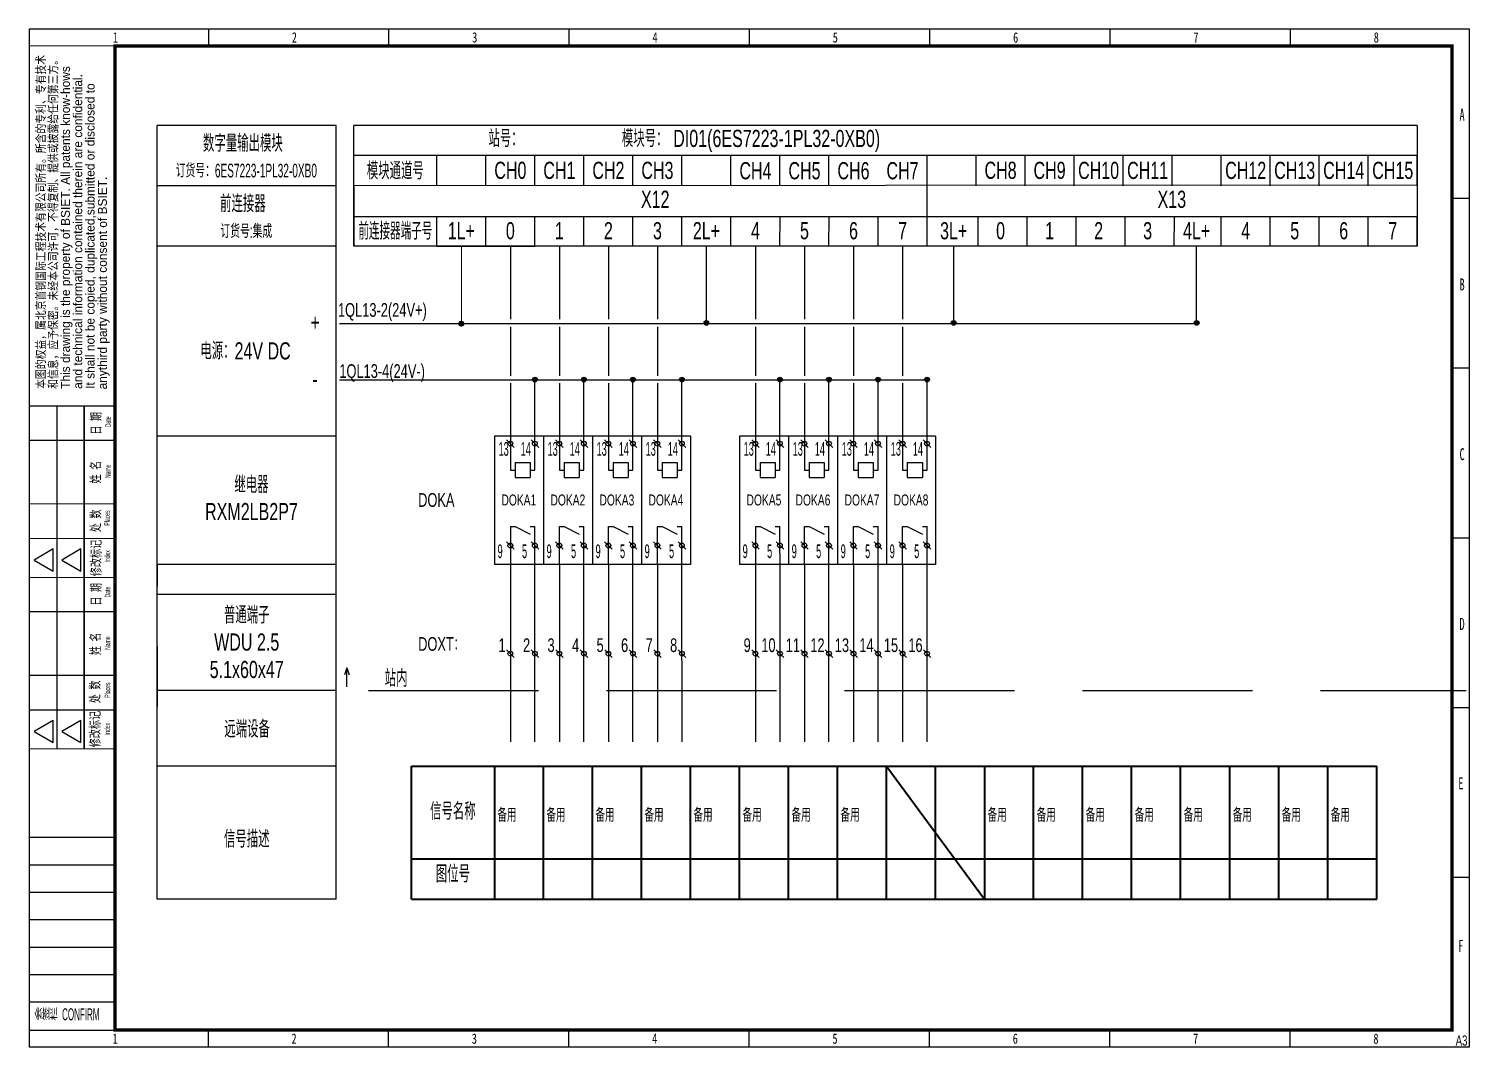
# Model space of a CAD drawing. Header units: millimetres. Extents: x 6333 to 49538, y -3842 to 24603.
# Drawn here: x 8280.8 to 8700.9, y -3258.9 to -2961.9 of the extents above; entities that cross this region are included whole.
import ezdxf
from ezdxf.enums import TextEntityAlignment as Align

# ---------------------------------------------------------------- set-up
doc = ezdxf.new("R2010")
doc.units = ezdxf.units.MM
doc.linetypes.add('DASHED', pattern=[0.75, 0.5, -0.25])
doc.linetypes.add('DGN Style 3', pattern=[69.413982, 49.581416, -19.832566])
for name, color, linetype, lineweight in [('000自动化文字', 7, 'Continuous', 25), ('000自动化暂时锁定', 7, 'Continuous', 35), ('图框', 7, 'Continuous', 13)]:
    doc.layers.add(name, color=color, linetype=linetype, lineweight=lineweight)
doc.layers.add('TK', color=7, linetype='Continuous')
doc.layers.add('模板-签名-公用', color=3, linetype='Continuous')
doc.styles.add('A字-H5', font='BSDI_XW.shx', dxfattribs={"width": 0.7, "height": 5, "bigfont": 'BSDI_HZ.shx'})
doc.styles.add('LZ-Roman', font='bsdi_xw.shx')
doc.styles.add('Style-Times New Roman', font='bsdi_xw.shx', dxfattribs={"bigfont": '@bsdi_hz.shx'})
doc.styles.add('Style-仿宋_GB2312', font='')
doc.styles.add('宋体', font='bsdi_xw.shx', dxfattribs={"width": 0.7, "height": 2.5, "bigfont": '@bsdi_hz.shx'})
doc.styles.add('宋体_1', font='bsdi_xw.shx', dxfattribs={"width": 0.7, "height": 2.386364, "bigfont": '@bsdi_hz.shx'})
doc.styles.add('首钢设计院H3.5', font='BSDI_XW.shx', dxfattribs={"width": 0.714286, "height": 3.5, "bigfont": 'BSDI_HZ.shx'})
doc.styles.add('首钢设计院H4', font='BSDI_XW.shx', dxfattribs={"width": 0.7, "height": 4, "bigfont": 'BSDI_HZ.shx'})
doc.styles.add('首钢设计院H5', font='BSDI_XW.shx', dxfattribs={"width": 0.7, "bigfont": 'BSDI_HZ.shx'})
doc.styles.get('Style-仿宋_GB2312').set_extended_font_data('仿宋_GB2312')

# ---------------------------------------------------------------- blocks, each defined once
blk = doc.blocks.new('BSIET_通用图框_A3_1')
at = {"const_width": 0.5}
blk.add_lwpolyline([(-404, 187), (-404, 87)], dxfattribs=at)
at = {"layer": '图框', "color": 7, "linetype": 'Continuous', "lineweight": 25}
for p, q in [((-367.8, 297), (-367.8, 292)), ((-315.2, 297), (-315.2, 292)), ((-262.6, 297), (-262.6, 292)), ((-210, 297), (-210, 292)), ((-157.4, 297), (-157.4, 292)), ((-104.8, 297), (-104.8, 292)), ((-52.2, 297), (-52.2, 292)), ((0, 247.5), (-5, 247.5)), ((0, 198), (-5, 198)), ((-412, 187), (-412, 87)), ((0, 148.5), (-5, 148.5)), ((-413.03, 145.32), (-418.65, 142.07)), ((-413.03, 138.82), (-413.03, 145.32)), ((-404.96, 145.32), (-410.58, 142.07)), ((-404.96, 138.82), (-404.96, 145.32)), ((-418.65, 142.07), (-413.03, 138.82)), ((-410.58, 142.07), (-404.96, 138.82)), ((0, 99), (-5, 99)), ((-413.03, 95.32), (-418.65, 92.07)), ((-413.03, 88.82), (-413.03, 95.32)), ((-404.96, 95.32), (-410.58, 92.07)), ((-404.96, 88.82), (-404.96, 95.32)), ((-418.65, 92.07), (-413.03, 88.82)), ((-410.58, 92.07), (-404.96, 88.82)), ((0, 49.5), (-5, 49.5)), ((-367.8, 0), (-367.8, 5)), ((-315.2, 0), (-315.2, 5)), ((-262.6, 0), (-262.6, 5)), ((-210, 0), (-210, 5)), ((-157.4, 0), (-157.4, 5)), ((-104.8, 0), (-104.8, 5)), ((-52.2, 0), (-52.2, 5))]:
    blk.add_line(p, q, dxfattribs=at)
at = {"layer": '图框', "color": 7, "linetype": 'Continuous', "lineweight": 20}
blk.add_line((-420, 292), (-395, 292), dxfattribs=at)
blk.add_line((-420, 292), (-395, 292), dxfattribs=at)
blk.add_line((-420, 292), (-395, 292), dxfattribs=at)
blk.add_line((-420, 292), (-395, 292), dxfattribs=at)
at = {"layer": '图框', "color": 7, "lineweight": 25}
for p, q in [((-420.12, 61.21), (-395.12, 61.21)), ((-420, 61.21), (-395, 61.21)), ((-420, 61.21), (-395, 61.21)), ((-420, 61.21), (-395, 61.21)), ((-420.02, 53.21), (-395.02, 53.21)), ((-420.02, 53.21), (-395.02, 53.21)), ((-420.02, 53.21), (-395.02, 53.21)), ((-420, 53.21), (-395, 53.21)), ((-420, 45.21), (-395, 45.21)), ((-420, 37.21), (-395, 37.21)), ((-420, 29.21), (-395, 29.21)), ((-420, 21.21), (-395, 21.21)), ((-420, 13.21), (-395, 13.21)), ((-420, 5), (-395, 5))]:
    blk.add_line(p, q, dxfattribs=at)
at = {"layer": '图框', "lineweight": 25}
blk.add_lwpolyline([(-420, 297), (0, 297), (0, 0), (-420, 0)], close=True, dxfattribs=at)
at = {"layer": '图框', "const_width": 1}
blk.add_lwpolyline([(-395, 292), (-5, 292), (-5, 5), (-395, 5)], close=True, dxfattribs=at)
at = {"layer": '图框', "const_width": 0.35}
for points in [[(-420, 187), (-395, 187)], [(-420, 177), (-395, 177)], [(-420, 158.45), (-395, 158.45)], [(-420, 148.35), (-395, 148.35)], [(-420, 137), (-395, 137)], [(-420, 127), (-395, 127)], [(-420, 108.45), (-395, 108.45)], [(-420, 98.35), (-395, 98.35)], [(-420, 87), (-395, 87)]]:
    blk.add_lwpolyline(points, dxfattribs=at)
at = {"layer": 'TK', "style": '宋体_1', "width": 0.7, "flags": 3}
for tag, p in [('LZCO_NGZBS-W50-H30-D10_T7', (-43.87, 279.75)), ('LZCO_NJN-W50-H30-D10_T7', (-42.73, 248.65))]:
    blk.add_attdef(tag, text='', height=3, dxfattribs=at).set_placement(p, align=Align.MIDDLE_CENTER)
at = {"layer": 'TK', "lineweight": 25, "style": '宋体', "width": 0.7, "flags": 3}
for tag, p in [('LZHQ_N会签6_T6_H6', (-407.25, 57.08)), ('LZHQ_N会签5_T6_H6', (-407.25, 49.08)), ('LZHQ_N会签4_T6_H6', (-407.25, 41.08)), ('LZHQ_N会签3_T6_H6', (-407.25, 33.08)), ('LZHQ_N会签2_T6_H6', (-407.25, 25.08)), ('LZHQ_N会签1_T6_H6', (-407.25, 17.08))]:
    blk.add_attdef(tag, text='', height=2.5, dxfattribs=at).set_placement(p, align=Align.MIDDLE)
at = {"layer": '图框', "color": 7, "linetype": 'Continuous', "lineweight": 25}
for s, height, style, width, p in [('1', 3, 'Style-仿宋_GB2312', 0.733334, (-394.89, 294.49)), ('2', 3, 'Style-仿宋_GB2312', 0.733334, (-342.7, 294.49)), ('3', 3, 'Style-仿宋_GB2312', 0.733334, (-290.1, 294.49)), ('4', 3, 'Style-仿宋_GB2312', 0.733334, (-237.5, 294.49)), ('5', 3, 'Style-仿宋_GB2312', 0.733334, (-184.9, 294.49)), ('6', 3, 'Style-仿宋_GB2312', 0.733334, (-132.3, 294.49)), ('7', 3, 'Style-仿宋_GB2312', 0.733334, (-79.7, 294.49)), ('8', 3, 'Style-仿宋_GB2312', 0.733334, (-27.1, 294.49)), ('A', 3.5, 'Style-仿宋_GB2312', 0.628572, (-2.07, 271.95)), ('B', 3.5, 'Style-仿宋_GB2312', 0.628572, (-2.07, 222.45)), ('C', 3.5, 'Style-仿宋_GB2312', 0.628572, (-2.07, 172.95)), ('D', 3.5, 'Style-仿宋_GB2312', 0.628572, (-2.07, 123.45)), ('E', 3.5, 'Style-仿宋_GB2312', 0.628572, (-2.43, 76.97)), ('F', 3.5, 'Style-仿宋_GB2312', 0.628572, (-2.43, 29.56)), ('1', 3, 'Style-仿宋_GB2312', 0.733334, (-395, 2.5)), ('2', 3, 'Style-仿宋_GB2312', 0.733334, (-342.8, 2.5)), ('3', 3, 'Style-仿宋_GB2312', 0.733334, (-290.2, 2.5)), ('4', 3, 'Style-仿宋_GB2312', 0.733334, (-237.6, 2.5)), ('5', 3, 'Style-仿宋_GB2312', 0.733334, (-185, 2.5)), ('6', 3, 'Style-仿宋_GB2312', 0.733334, (-132.4, 2.5)), ('7', 3, 'Style-仿宋_GB2312', 0.733334, (-79.8, 2.5)), ('8', 3, 'Style-仿宋_GB2312', 0.733334, (-27.2, 2.5)), ('A3', 3, 'Style-Times New Roman', 0.7, (-2.23, 1.95))]:
    blk.add_text(s, height=height, dxfattribs=dict(at, style=style, width=width)).set_placement(p, align=Align.MIDDLE_CENTER)
at = {"layer": '图框', "color": 7, "linetype": 'Continuous', "lineweight": 20, "style": 'Style-仿宋_GB2312', "width": 0.807692}
blk.add_text('本图的权益，属北京首钢国际工程技术有限公司所有。所含的专利、专有技术', height=2.6, rotation=90, dxfattribs=at).set_placement((-418, 192), align=Align.TOP_LEFT)
at = {"layer": '图框', "color": 7, "linetype": 'Continuous'}
for s, height, style, width, p in [('和信息，应予保密。未经本公司许可，不得复制、提供或披露给任何第三方。', 2.6, 'Style-仿宋_GB2312', 0.807692, (-411.8, 192)), ('Name', 1.6, 'Style-Times New Roman', 0.55, (-396.29, 165.99)), ('Places', 1.6, 'Style-Times New Roman', 0.55, (-396.54, 152.12)), ('Index', 1.6, 'Style-Times New Roman', 0.55, (-396.43, 141.36)), ('Name', 1.6, 'Style-Times New Roman', 0.55, (-396.44, 115.88)), ('Places', 1.6, 'Style-Times New Roman', 0.55, (-396.43, 101.92)), ('Index', 1.6, 'Style-Times New Roman', 0.55, (-396.46, 90.97))]:
    blk.add_text(s, height=height, rotation=90, dxfattribs=dict(at, style=style, width=width)).set_placement(p)
at = {"layer": '图框', "color": 7, "linetype": 'Continuous', "lineweight": 20, "style": 'LZ-Roman'}
for s, p in [('This drawing is the property of BSIET. All patents know-hows', (-410.8, 192)), ('and technical information contained therein are confidential.', (-407.2, 192)), ('It shall not be copied, duplicated,submitted or disclosed to ', (-403.6, 192))]:
    blk.add_text(s, height=2.6, rotation=90, dxfattribs=at).set_placement(p, align=Align.TOP_LEFT)
at = {"layer": '图框', "color": 7, "linetype": 'Continuous', "style": 'LZ-Roman'}
blk.add_text('anythird party without consent of BSIET.', height=2.6, rotation=90, dxfattribs=at).set_placement((-397.4, 191.84))
at = {"layer": '图框', "color": 7, "linetype": 'Continuous', "lineweight": 20, "style": 'Style-仿宋_GB2312', "width": 0.678571}
for s, p in [('日 期', (-399.21, 178.68)), ('姓 名', (-399.32, 164.4)), ('处 数', (-399.32, 150.23)), ('修改标记', (-399.21, 137.34)), ('日 期', (-399.21, 128.79)), ('姓 名', (-399.38, 114.34)), ('处 数', (-399.49, 100.34)), ('修改标记', (-399.49, 87.45))]:
    blk.add_text(s, height=2.8, rotation=90, dxfattribs=at).set_placement(p)
at = {"layer": '图框', "color": 7, "linetype": 'Continuous', "lineweight": 25, "style": 'Style-Times New Roman', "width": 0.55}
for p in [(-396.24, 180.85), (-396.4, 131.18)]:
    blk.add_text('Date', height=1.6, rotation=90, dxfattribs=at).set_placement(p)
at = {"layer": '图框', "color": 7, "lineweight": 25, "style": 'Style-Times New Roman', "width": 0.5}
blk.add_text('会签栏  CONFIRM', height=3.5, dxfattribs=at).set_placement((-418.59, 7.85))
at = {"layer": '模板-签名-公用', "style": '宋体', "width": 0.7, "flags": 3}
blk.add_attdef('LZFRAME', (-40.91, 2.06), '', height=3, dxfattribs=at)
at = {"layer": '模板-签名-公用', "style": '宋体', "width": 0.7}
blk.add_attdef('LZTQINS', text='', height=2, dxfattribs=at).set_placement((-5, 5), align=Align.MIDDLE)

msp = doc.modelspace()

# ---------------------------------------------------------------- hatches: boundary and pattern name
at = {"layer": '000自动化文字', "linetype": 'Continuous', "ltscale": 0.01}
for color, points in [(1, [(8406.21, -3047.86, 1), (8407.6, -3047.86, 1)]), (1, [(8406.24, -3047.86, 1), (8407.63, -3047.86, 1)]), (1, [(8477.74, -3047.65, 1), (8479.13, -3047.65, 1)]), (1, [(8549.87, -3047.65, 1), (8551.25, -3047.65, 1)]), (1, [(8620.74, -3047.65, 1), (8622.13, -3047.65, 1)]), (256, [(8427.69, -3064.15, 1), (8429.08, -3064.15, 1)]), (256, [(8441.99, -3064.15, 1), (8443.38, -3064.15, 1)]), (256, [(8456.29, -3064.15, 1), (8457.68, -3064.15, 1)]), (256, [(8470.59, -3064.15, 1), (8471.98, -3064.15, 1)]), (256, [(8499.19, -3064.15, 1), (8500.58, -3064.15, 1)]), (256, [(8513.49, -3064.15, 1), (8514.88, -3064.15, 1)]), (256, [(8527.79, -3064.15, 1), (8529.18, -3064.15, 1)]), (256, [(8542.09, -3064.15, 1), (8543.48, -3064.15, 1)])]:
    msp.add_hatch(color=color, dxfattribs=at).paths.add_polyline_path(points)

# ---------------------------------------------------------------- linework, layer by layer
at = {"lineweight": 9}
msp.add_line((8399.78, -3025.25), (8414.08, -3025.25), dxfattribs=at)
at = {"color": 240, "lineweight": 9, "true_color": 0xed1f24}
msp.add_line((8406.93, -3025.25), (8406.93, -3047.86), dxfattribs=at)
at = {"layer": '000自动化文字'}
for p, q in [((8370.41, -2990.05), (8318.21, -2990.05)), ((8685.78, -2990.05), (8375.58, -2990.05)), ((8685.78, -2990.05), (8685.78, -3025.25)), ((8370.42, -3007.65), (8318.21, -3007.65)), ((8685.78, -3007.43), (8375.58, -3007.65)), ((8375.58, -3007.86), (8375.58, -3025.25)), ((8685.78, -3016.66), (8375.58, -3016.66)), ((8370.42, -3025.25), (8318.21, -3025.25)), ((8685.78, -3025.25), (8375.58, -3025.25)), ((8370.42, -3080.65), (8318.21, -3080.65)), ((8420.13, -3081.75), (8422.34, -3083.95)), ((8427.28, -3081.75), (8429.49, -3083.95)), ((8434.43, -3081.75), (8436.64, -3083.95)), ((8441.58, -3081.75), (8443.79, -3083.95)), ((8448.73, -3081.75), (8450.94, -3083.95)), ((8455.88, -3081.75), (8458.09, -3083.95)), ((8463.03, -3081.75), (8465.24, -3083.95)), ((8470.18, -3081.75), (8472.39, -3083.95)), ((8491.63, -3081.75), (8493.84, -3083.95)), ((8498.78, -3081.75), (8500.99, -3083.95)), ((8505.93, -3081.75), (8508.14, -3083.95)), ((8513.08, -3081.75), (8515.29, -3083.95)), ((8520.23, -3081.75), (8522.44, -3083.95)), ((8527.38, -3081.75), (8529.59, -3083.95)), ((8534.53, -3081.75), (8536.74, -3083.95)), ((8541.68, -3081.75), (8543.89, -3083.95)), ((8420.13, -3111.45), (8422.34, -3113.65)), ((8427.28, -3111.45), (8429.49, -3113.65)), ((8434.43, -3111.45), (8436.64, -3113.65)), ((8441.58, -3111.45), (8443.79, -3113.65)), ((8448.73, -3111.45), (8450.94, -3113.65)), ((8455.88, -3111.45), (8458.09, -3113.65)), ((8463.03, -3111.45), (8465.24, -3113.65)), ((8470.18, -3111.45), (8472.39, -3113.65)), ((8491.63, -3111.45), (8493.84, -3113.65)), ((8498.78, -3111.45), (8500.99, -3113.65)), ((8505.93, -3111.45), (8508.14, -3113.65)), ((8513.08, -3111.45), (8515.29, -3113.65)), ((8520.23, -3111.45), (8522.44, -3113.65)), ((8527.38, -3111.45), (8529.59, -3113.65)), ((8534.53, -3111.45), (8536.74, -3113.65)), ((8541.68, -3111.45), (8543.89, -3113.65)), ((8370.42, -3118.05), (8318.21, -3118.05)), ((8370.42, -3118.05), (8318.21, -3118.05)), ((8370.42, -3126.81), (8318.21, -3126.81)), ((8370.42, -3126.81), (8318.21, -3126.81)), ((8420.15, -3143), (8422.35, -3145.2)), ((8427.3, -3143), (8429.5, -3145.2)), ((8434.45, -3143), (8436.65, -3145.2)), ((8441.6, -3143), (8443.8, -3145.2)), ((8448.75, -3143), (8450.95, -3145.2)), ((8455.9, -3143), (8458.1, -3145.2)), ((8463.05, -3143), (8465.25, -3145.2)), ((8470.2, -3143), (8472.4, -3145.2)), ((8491.65, -3143), (8493.85, -3145.2)), ((8498.8, -3143), (8501, -3145.2)), ((8505.95, -3143), (8508.15, -3145.2)), ((8513.1, -3143), (8515.3, -3145.2)), ((8520.25, -3143), (8522.45, -3145.2)), ((8527.4, -3143), (8529.6, -3145.2)), ((8534.55, -3143), (8536.75, -3145.2)), ((8541.7, -3143), (8543.9, -3145.2)), ((8373.53, -3148.21), (8372.83, -3150.31)), ((8373.53, -3148.21), (8374.23, -3150.31)), ((8373.53, -3153.81), (8373.53, -3148.21)), ((8370.42, -3154.81), (8318.21, -3154.81)), ((8370.43, -3176.94), (8318.23, -3176.94)), ((8370.43, -3215.71), (8318.23, -3215.71))]:
    msp.add_line(p, q, dxfattribs=at)
at = {"layer": '000自动化文字', "linetype": 'Continuous', "ltscale": 0.01}
for p, q in [((8318.21, -3025.25), (8318.21, -2990.05)), ((8370.42, -3122.55), (8370.41, -2990.05)), ((8375.58, -3025.25), (8375.58, -2990.05)), ((8685.78, -2998.85), (8375.58, -2998.85)), ((8399.78, -3007.65), (8399.78, -2998.85)), ((8414.08, -3007.65), (8414.08, -2998.85)), ((8428.38, -3007.65), (8428.38, -2998.85)), ((8442.68, -3007.65), (8442.68, -2998.85)), ((8456.98, -3007.65), (8456.98, -2998.85)), ((8471.28, -3007.65), (8471.28, -2998.85)), ((8485.58, -3007.65), (8485.58, -2998.85)), ((8499.88, -3007.65), (8499.88, -2998.85)), ((8514.18, -3007.65), (8514.18, -2998.85)), ((8542.79, -3016.66), (8542.78, -2998.85)), ((8542.78, -3007.65), (8542.78, -2998.85)), ((8557.08, -3007.65), (8557.08, -2998.85)), ((8557.08, -3007.65), (8557.08, -2998.85)), ((8571.38, -3007.65), (8571.38, -2998.85)), ((8585.68, -3007.65), (8585.68, -2998.85)), ((8599.98, -3007.65), (8599.98, -2998.85)), ((8614.28, -3007.65), (8614.28, -2998.85)), ((8628.58, -3007.65), (8628.58, -2998.85)), ((8642.88, -3007.65), (8642.88, -2998.85)), ((8657.18, -3007.65), (8657.18, -2998.85)), ((8671.48, -3007.65), (8671.48, -2998.85)), ((8685.78, -3007.65), (8685.78, -2998.85)), ((8318.21, -3122.55), (8318.21, -3014.65)), ((8399.78, -3025.25), (8399.78, -3016.66)), ((8414.08, -3025.25), (8414.09, -3016.66)), ((8428.38, -3025.25), (8428.39, -3016.66)), ((8442.68, -3025.25), (8442.69, -3016.66)), ((8456.98, -3025.25), (8456.99, -3016.66)), ((8471.28, -3025.25), (8471.29, -3016.66)), ((8485.58, -3025.25), (8485.59, -3016.66)), ((8499.88, -3025.25), (8499.89, -3016.66)), ((8514.18, -3025.25), (8514.19, -3016.66)), ((8528.48, -3025.25), (8528.49, -3016.66)), ((8542.78, -3025.25), (8542.79, -3016.66)), ((8557.71, -3025.25), (8557.72, -3016.66)), ((8572.01, -3025.25), (8572.02, -3016.66)), ((8586.31, -3025.25), (8586.32, -3016.66)), ((8600.61, -3025.25), (8600.62, -3016.66)), ((8614.91, -3025.25), (8614.92, -3016.66)), ((8628.58, -3025.25), (8628.59, -3016.66)), ((8642.88, -3025.25), (8642.89, -3016.66)), ((8657.18, -3025.25), (8657.19, -3016.66)), ((8671.48, -3025.25), (8671.49, -3016.66)), ((8685.78, -3025.25), (8685.79, -3016.66)), ((8399.78, -3025.25), (8428.38, -3025.25)), ((8421.23, -3025.25), (8421.23, -3046.55)), ((8435.53, -3025.25), (8435.53, -3046.55)), ((8449.83, -3025.25), (8449.83, -3046.55)), ((8464.13, -3025.25), (8464.13, -3046.55)), ((8492.73, -3025.25), (8492.73, -3046.55)), ((8507.03, -3025.25), (8507.03, -3046.55)), ((8521.33, -3025.25), (8521.33, -3046.55)), ((8535.63, -3025.25), (8535.63, -3046.55)), ((8421.23, -3048.75), (8421.23, -3063.05)), ((8435.53, -3048.75), (8435.53, -3063.05)), ((8449.83, -3048.75), (8449.83, -3063.05)), ((8464.13, -3048.75), (8464.13, -3063.05)), ((8492.73, -3048.75), (8492.73, -3063.05)), ((8507.03, -3048.75), (8507.03, -3063.05)), ((8521.33, -3048.75), (8521.33, -3063.05)), ((8535.63, -3048.75), (8535.63, -3063.05)), ((8403.45, -3064.36), (8371.34, -3064.36)), ((8542.78, -3064.36), (8371.34, -3064.36)), ((8421.23, -3065.25), (8421.23, -3090.55)), ((8428.38, -3090.55), (8428.38, -3064.15)), ((8435.53, -3065.25), (8435.53, -3090.55)), ((8442.68, -3090.55), (8442.68, -3064.15)), ((8449.83, -3065.25), (8449.83, -3090.55)), ((8456.98, -3090.55), (8456.98, -3064.15)), ((8464.13, -3065.25), (8464.13, -3090.55)), ((8471.28, -3090.55), (8471.28, -3064.15)), ((8492.73, -3065.25), (8492.73, -3090.55)), ((8499.88, -3090.55), (8499.88, -3064.15)), ((8507.03, -3065.25), (8507.03, -3090.55)), ((8514.18, -3090.55), (8514.18, -3064.15)), ((8521.33, -3065.25), (8521.33, -3090.55)), ((8528.48, -3090.55), (8528.48, -3064.15)), ((8535.63, -3065.25), (8535.63, -3090.55)), ((8542.78, -3090.55), (8542.78, -3064.15)), ((8416.56, -3080.65), (8416.56, -3118.05)), ((8430.86, -3080.65), (8416.56, -3080.65)), ((8430.86, -3080.65), (8430.86, -3118.05)), ((8430.86, -3080.65), (8430.86, -3107.05)), ((8445.16, -3080.65), (8430.86, -3080.65)), ((8445.16, -3080.65), (8445.16, -3118.05)), ((8445.16, -3080.65), (8445.16, -3118.05)), ((8459.46, -3080.65), (8445.16, -3080.65)), ((8459.46, -3080.65), (8459.46, -3107.05)), ((8459.46, -3080.65), (8459.46, -3118.05)), ((8473.76, -3080.65), (8459.46, -3080.65)), ((8473.76, -3080.65), (8473.76, -3118.05)), ((8488.06, -3080.65), (8488.06, -3118.05)), ((8502.36, -3080.65), (8488.06, -3080.65)), ((8502.36, -3080.65), (8502.36, -3118.05)), ((8502.36, -3080.65), (8502.36, -3107.05)), ((8516.66, -3080.65), (8502.36, -3080.65)), ((8516.66, -3080.65), (8516.66, -3118.05)), ((8516.66, -3080.65), (8516.66, -3118.05)), ((8530.96, -3080.65), (8516.66, -3080.65)), ((8530.96, -3080.65), (8530.96, -3107.05)), ((8530.96, -3080.65), (8530.96, -3118.05)), ((8545.26, -3080.65), (8530.96, -3080.65)), ((8545.26, -3080.65), (8545.26, -3118.05)), ((8421.23, -3090.55), (8422.61, -3090.55)), ((8422.61, -3088.35), (8427.01, -3088.35)), ((8422.61, -3088.35), (8422.61, -3092.75)), ((8427.01, -3088.35), (8427.01, -3092.75)), ((8427.01, -3090.55), (8428.38, -3090.55)), ((8435.53, -3090.55), (8436.91, -3090.55)), ((8436.91, -3088.35), (8441.31, -3088.35)), ((8436.91, -3088.35), (8436.91, -3092.75)), ((8441.31, -3088.35), (8441.31, -3092.75)), ((8441.31, -3090.55), (8442.68, -3090.55)), ((8449.83, -3090.55), (8451.21, -3090.55)), ((8451.21, -3088.35), (8455.61, -3088.35)), ((8451.21, -3088.35), (8451.21, -3092.75)), ((8455.61, -3088.35), (8455.61, -3092.75)), ((8455.61, -3090.55), (8456.98, -3090.55)), ((8464.13, -3090.55), (8465.51, -3090.55)), ((8465.51, -3088.35), (8469.91, -3088.35)), ((8465.51, -3088.35), (8465.51, -3092.75)), ((8469.91, -3088.35), (8469.91, -3092.75)), ((8469.91, -3090.55), (8471.28, -3090.55)), ((8492.73, -3090.55), (8494.11, -3090.55)), ((8494.11, -3088.35), (8498.51, -3088.35)), ((8494.11, -3088.35), (8494.11, -3092.75)), ((8498.51, -3088.35), (8498.51, -3092.75)), ((8498.51, -3090.55), (8499.88, -3090.55)), ((8507.03, -3090.55), (8508.41, -3090.55)), ((8508.41, -3088.35), (8512.81, -3088.35)), ((8508.41, -3088.35), (8508.41, -3092.75)), ((8512.81, -3088.35), (8512.81, -3092.75)), ((8512.81, -3090.55), (8514.18, -3090.55)), ((8521.33, -3090.55), (8522.71, -3090.55)), ((8522.71, -3088.35), (8527.11, -3088.35)), ((8522.71, -3088.35), (8522.71, -3092.75)), ((8527.11, -3088.35), (8527.11, -3092.75)), ((8527.11, -3090.55), (8528.48, -3090.55)), ((8535.63, -3090.55), (8537.01, -3090.55)), ((8537.01, -3088.35), (8541.41, -3088.35)), ((8537.01, -3088.35), (8537.01, -3092.75)), ((8541.41, -3088.35), (8541.41, -3092.75)), ((8541.41, -3090.55), (8542.78, -3090.55)), ((8422.61, -3092.75), (8427.01, -3092.75)), ((8436.91, -3092.75), (8441.31, -3092.75)), ((8451.21, -3092.75), (8455.61, -3092.75)), ((8465.51, -3092.75), (8469.91, -3092.75)), ((8494.11, -3092.75), (8498.51, -3092.75)), ((8508.41, -3092.75), (8512.81, -3092.75)), ((8522.71, -3092.75), (8527.11, -3092.75)), ((8537.01, -3092.75), (8541.41, -3092.75)), ((8421.23, -3107.05), (8422.61, -3107.05)), ((8421.23, -3107.05), (8421.24, -3122.55)), ((8422.61, -3107.05), (8427.01, -3109.25)), ((8427.01, -3107.05), (8428.38, -3107.05)), ((8428.39, -3122.55), (8428.38, -3107.05)), ((8435.53, -3118.05), (8435.53, -3107.05)), ((8435.53, -3107.05), (8436.91, -3107.05)), ((8436.91, -3107.05), (8441.31, -3109.25)), ((8441.31, -3107.05), (8442.68, -3107.05)), ((8442.68, -3118.05), (8442.68, -3107.05)), ((8449.83, -3118.05), (8449.83, -3107.05)), ((8449.83, -3107.05), (8451.21, -3107.05)), ((8451.21, -3107.05), (8455.61, -3109.25)), ((8455.61, -3107.05), (8456.98, -3107.05)), ((8456.98, -3118.05), (8456.98, -3107.05)), ((8464.13, -3118.05), (8464.13, -3107.05)), ((8464.13, -3107.05), (8465.51, -3107.05)), ((8465.51, -3107.05), (8469.91, -3109.25)), ((8469.91, -3107.05), (8471.28, -3107.05)), ((8471.28, -3118.05), (8471.28, -3107.05)), ((8492.73, -3107.05), (8494.11, -3107.05)), ((8492.73, -3107.05), (8492.74, -3122.55)), ((8494.11, -3107.05), (8498.51, -3109.25)), ((8498.51, -3107.05), (8499.88, -3107.05)), ((8499.89, -3122.55), (8499.88, -3107.05)), ((8507.03, -3118.05), (8507.03, -3107.05)), ((8507.03, -3107.05), (8508.41, -3107.05)), ((8508.41, -3107.05), (8512.81, -3109.25)), ((8512.81, -3107.05), (8514.18, -3107.05)), ((8514.18, -3118.05), (8514.18, -3107.05)), ((8521.33, -3118.05), (8521.33, -3107.05)), ((8521.33, -3107.05), (8522.71, -3107.05)), ((8522.71, -3107.05), (8527.11, -3109.25)), ((8527.11, -3107.05), (8528.48, -3107.05)), ((8528.48, -3118.05), (8528.48, -3107.05)), ((8535.63, -3118.05), (8535.63, -3107.05)), ((8535.63, -3107.05), (8537.01, -3107.05)), ((8537.01, -3107.05), (8541.41, -3109.25)), ((8541.41, -3107.05), (8542.78, -3107.05)), ((8542.78, -3118.05), (8542.78, -3107.05)), ((8318.21, -3118.05), (8318.21, -3122.55)), ((8430.86, -3118.05), (8416.56, -3118.05)), ((8445.16, -3118.05), (8430.86, -3118.05)), ((8435.53, -3118.05), (8435.53, -3122.55)), ((8442.68, -3122.55), (8442.68, -3118.05)), ((8459.46, -3118.05), (8445.16, -3118.05)), ((8449.83, -3118.05), (8449.83, -3122.55)), ((8456.98, -3122.55), (8456.98, -3118.05)), ((8473.76, -3118.05), (8459.46, -3118.05)), ((8464.13, -3118.05), (8464.13, -3122.55)), ((8471.28, -3122.55), (8471.28, -3118.05)), ((8502.36, -3118.05), (8488.06, -3118.05)), ((8516.66, -3118.05), (8502.36, -3118.05)), ((8507.03, -3118.05), (8507.03, -3122.55)), ((8514.18, -3122.55), (8514.18, -3118.05)), ((8530.96, -3118.05), (8516.66, -3118.05)), ((8521.33, -3118.05), (8521.33, -3122.55)), ((8528.48, -3122.55), (8528.48, -3118.05)), ((8545.26, -3118.05), (8530.96, -3118.05)), ((8535.63, -3118.05), (8535.63, -3122.55)), ((8542.78, -3122.55), (8542.78, -3118.05)), ((8318.21, -3122.55), (8318.21, -3124.41)), ((8318.21, -3215.71), (8318.21, -3122.55)), ((8370.43, -3215.71), (8370.42, -3122.55)), ((8421.24, -3122.55), (8421.25, -3169.8)), ((8428.4, -3169.8), (8428.39, -3122.55)), ((8435.53, -3122.55), (8435.53, -3169.8)), ((8442.68, -3169.8), (8442.68, -3122.55)), ((8449.83, -3122.55), (8449.83, -3169.8)), ((8456.98, -3169.8), (8456.98, -3122.55)), ((8464.14, -3122.55), (8464.15, -3169.8)), ((8471.3, -3169.8), (8471.29, -3122.55)), ((8492.74, -3122.55), (8492.75, -3169.8)), ((8499.9, -3169.8), (8499.89, -3122.55)), ((8507.03, -3122.55), (8507.03, -3169.8)), ((8514.18, -3169.8), (8514.18, -3122.55)), ((8521.33, -3122.55), (8521.33, -3169.8)), ((8528.48, -3169.8), (8528.48, -3122.55)), ((8535.64, -3122.55), (8535.65, -3169.8)), ((8542.8, -3169.8), (8542.79, -3122.55)), ((8318.21, -3142.01), (8318.21, -3159.61))]:
    msp.add_line(p, q, dxfattribs=at)
at = {"layer": '000自动化文字', "color": 1, "linetype": 'Continuous', "ltscale": 0.01}
for p, q in [((8478.43, -3048.06), (8478.43, -3025.25)), ((8478.43, -3047.86), (8478.43, -3025.25)), ((8550.56, -3048.06), (8550.56, -3025.25)), ((8550.56, -3047.86), (8550.56, -3025.25)), ((8621.43, -3048.06), (8621.43, -3025.25)), ((8621.43, -3047.86), (8621.43, -3025.25)), ((8404.99, -3047.86), (8371.34, -3047.86)), ((8621.43, -3047.86), (8404.99, -3047.86))]:
    msp.add_line(p, q, dxfattribs=at)
at = {"layer": '000自动化文字', "linetype": 'DGN Style 3'}
msp.add_line((8379.89, -3154.81), (8700.08, -3154.81), dxfattribs=at)
at = {"layer": '000自动化文字', "color": 1}
for centre in [(8406.9, -3047.86), (8406.93, -3047.86), (8478.43, -3047.65), (8550.56, -3047.65), (8621.43, -3047.65)]:
    msp.add_circle(centre, 0.694, dxfattribs=at)
at = {"layer": '000自动化文字'}
for centre in [(8428.38, -3064.15), (8442.68, -3064.15), (8456.98, -3064.15), (8471.28, -3064.15), (8499.88, -3064.15), (8499.88, -3064.15), (8514.18, -3064.15), (8528.48, -3064.15), (8542.78, -3064.15), (8421.22, -3082.85), (8428.37, -3082.85), (8435.52, -3082.85), (8442.67, -3082.85), (8449.82, -3082.85), (8456.97, -3082.85), (8464.12, -3082.85), (8471.27, -3082.85), (8492.72, -3082.85), (8499.87, -3082.85), (8507.02, -3082.85), (8514.17, -3082.85), (8521.32, -3082.85), (8528.47, -3082.85), (8535.62, -3082.85), (8542.77, -3082.85), (8421.22, -3112.55), (8428.37, -3112.55), (8435.52, -3112.55), (8442.67, -3112.55), (8449.82, -3112.55), (8456.97, -3112.55), (8464.12, -3112.55), (8471.27, -3112.55), (8492.72, -3112.55), (8499.87, -3112.55), (8507.02, -3112.55), (8514.17, -3112.55), (8521.32, -3112.55), (8528.47, -3112.55), (8535.62, -3112.55), (8542.77, -3112.55), (8421.23, -3144.09), (8428.38, -3144.09), (8435.53, -3144.09), (8442.68, -3144.09), (8449.83, -3144.09), (8456.98, -3144.09), (8464.13, -3144.09), (8471.28, -3144.09), (8492.73, -3144.09), (8499.88, -3144.09), (8507.03, -3144.09), (8514.18, -3144.09), (8521.33, -3144.09), (8528.48, -3144.09), (8535.63, -3144.09), (8542.78, -3144.09)]:
    msp.add_circle(centre, 0.694, dxfattribs=at)
at = {"layer": '000自动化暂时锁定', "linetype": 'Continuous', "ltscale": 0.01}
for p, q in [((8392.36, -3176.94), (8673.96, -3176.94)), ((8392.36, -3215.71), (8392.36, -3176.94)), ((8416.56, -3176.94), (8416.56, -3215.71)), ((8430.86, -3215.71), (8430.86, -3176.94)), ((8445.16, -3215.71), (8445.16, -3176.94)), ((8459.46, -3215.71), (8459.46, -3176.94)), ((8473.76, -3215.71), (8473.76, -3176.94)), ((8473.76, -3215.71), (8473.76, -3176.94)), ((8473.76, -3215.71), (8473.76, -3176.94)), ((8473.76, -3215.71), (8473.76, -3176.94)), ((8473.76, -3215.71), (8473.76, -3176.94)), ((8473.76, -3215.71), (8473.76, -3176.94)), ((8473.76, -3215.71), (8473.76, -3176.94)), ((8473.76, -3215.71), (8473.76, -3176.94)), ((8488.06, -3215.71), (8488.06, -3176.94)), ((8502.36, -3215.71), (8502.36, -3176.94)), ((8516.66, -3215.71), (8516.66, -3176.94)), ((8530.96, -3215.71), (8530.96, -3176.94)), ((8530.96, -3215.71), (8530.96, -3176.94)), ((8530.96, -3215.71), (8530.96, -3176.94)), ((8530.96, -3215.71), (8530.96, -3176.94)), ((8530.96, -3215.71), (8530.96, -3176.94)), ((8530.96, -3215.71), (8530.96, -3176.94)), ((8530.96, -3215.71), (8530.96, -3176.94)), ((8530.96, -3215.71), (8530.96, -3176.94)), ((8530.96, -3215.71), (8530.96, -3176.94)), ((8530.96, -3215.71), (8530.96, -3176.94)), ((8545.26, -3215.71), (8545.26, -3176.94)), ((8559.56, -3176.94), (8559.56, -3215.71)), ((8573.86, -3215.71), (8573.86, -3176.94)), ((8588.16, -3215.71), (8588.16, -3176.94)), ((8602.46, -3215.71), (8602.46, -3176.94)), ((8616.76, -3215.71), (8616.76, -3176.94)), ((8616.76, -3215.71), (8616.76, -3176.94)), ((8616.76, -3215.71), (8616.76, -3176.94)), ((8616.76, -3215.71), (8616.76, -3176.94)), ((8616.76, -3215.71), (8616.76, -3176.94)), ((8616.76, -3215.71), (8616.76, -3176.94)), ((8616.76, -3215.71), (8616.76, -3176.94)), ((8616.76, -3215.71), (8616.76, -3176.94)), ((8631.06, -3215.71), (8631.06, -3176.94)), ((8645.36, -3215.71), (8645.36, -3176.94)), ((8659.66, -3215.71), (8659.66, -3176.94)), ((8673.96, -3215.71), (8673.96, -3176.94)), ((8673.96, -3215.71), (8673.96, -3176.94)), ((8673.96, -3215.71), (8673.96, -3176.94)), ((8673.96, -3215.71), (8673.96, -3176.94)), ((8673.96, -3215.71), (8673.96, -3176.94)), ((8673.96, -3215.71), (8673.96, -3176.94)), ((8673.96, -3215.71), (8673.96, -3176.94)), ((8673.96, -3215.71), (8673.96, -3176.94)), ((8673.96, -3215.71), (8673.96, -3176.94)), ((8673.96, -3215.71), (8673.96, -3176.94)), ((8392.36, -3203.94), (8673.96, -3203.94)), ((8392.36, -3215.71), (8673.96, -3215.71))]:
    msp.add_line(p, q, dxfattribs=at)
at = {"layer": '000自动化暂时锁定'}
msp.add_line((8530.96, -3176.94), (8559.56, -3215.71), dxfattribs=at)

# ---------------------------------------------------------------- block references
at = {"layer": '图框', "linetype": 'DASHED'}
msp.add_blockref('BSIET_通用图框_A3_1', (8700.93, -3258.87), dxfattribs=at)

# ---------------------------------------------------------------- texts
at = {"layer": '000自动化文字', "style": '首钢设计院H5', "width": 0.7}
for s, p in [('站号：', (8414.84, -2997.83)), ('模块号：', (8453.77, -2997.83))]:
    msp.add_text(s, height=5, dxfattribs=at).set_placement(p, align=Align.BOTTOM_LEFT)
at = {"layer": '000自动化文字', "color": 2, "style": '首钢设计院H5', "width": 0.7}
msp.add_text('DI01(6ES7223-1PL32-0XB0)', height=5, dxfattribs=at).set_placement((8468.74, -2997.83), align=Align.BOTTOM_LEFT)
at = {"layer": '000自动化文字'}
for s, height, style, width, p in [('数字量输出模块', 5, '首钢设计院H5', 0.7, (8343.21, -2995.25)), ('订货号：6ES7223-1PL32-0XB0', 4, '首钢设计院H5', 0.55, (8344.21, -3003.21)), ('模块通道号', 5, '首钢设计院H5', 0.7, (8387.68, -3003.27)), ('CH0', 5, '首钢设计院H5', 0.7, (8421.23, -3003.13)), ('CH1', 5, '首钢设计院H5', 0.7, (8435.53, -3003.15)), ('CH2', 5, '首钢设计院H5', 0.7, (8449.83, -3003.15)), ('CH3', 5, '首钢设计院H5', 0.7, (8464.13, -3003.15)), ('CH4', 5, '首钢设计院H5', 0.7, (8492.73, -3003.25)), ('CH5', 5, '首钢设计院H5', 0.7, (8507.03, -3003.25)), ('CH6', 5, '首钢设计院H5', 0.7, (8521.33, -3003.25)), ('CH7', 5, '首钢设计院H5', 0.7, (8535.63, -3003.25)), ('CH8', 5, '首钢设计院H5', 0.7, (8564.23, -3003.13)), ('CH9', 5, '首钢设计院H5', 0.7, (8578.53, -3003.15)), ('CH10', 5, '首钢设计院H5', 0.7, (8592.83, -3003.15)), ('CH11', 5, '首钢设计院H5', 0.7, (8607.13, -3003.15)), ('CH12', 5, '首钢设计院H5', 0.7, (8635.73, -3003.15)), ('CH13', 5, '首钢设计院H5', 0.7, (8650.03, -3003.15)), ('CH14', 5, '首钢设计院H5', 0.7, (8664.33, -3003.15)), ('CH15', 5, '首钢设计院H5', 0.7, (8678.63, -3003.15)), ('前连接器', 5, '首钢设计院H5', 0.7, (8343.21, -3012.85)), ('X12', 5, '首钢设计院H5', 0.7, (8463.5, -3011.58)), ('X13', 5, '首钢设计院H5', 0.7, (8614.19, -3011.58)), ('订货号:集成', 4, '首钢设计院H5', 0.55, (8344.21, -3020.87)), ('前连接器端子号', 5, '首钢设计院H5', 0.65, (8387.68, -3020.85)), ('0', 5, '首钢设计院H5', 0.7, (8421.23, -3020.75)), ('1', 5, '首钢设计院H5', 0.7, (8435.53, -3020.75)), ('2', 5, '首钢设计院H5', 0.7, (8449.83, -3020.75)), ('3', 5, '首钢设计院H5', 0.7, (8464.13, -3020.75)), ('4', 5, '首钢设计院H5', 0.7, (8492.73, -3020.75)), ('5', 5, '首钢设计院H5', 0.7, (8507.03, -3020.75)), ('6', 5, '首钢设计院H5', 0.7, (8521.33, -3020.75)), ('7', 5, '首钢设计院H5', 0.7, (8535.63, -3020.75)), ('0', 5, '首钢设计院H5', 0.7, (8564.23, -3020.75)), ('1', 5, '首钢设计院H5', 0.7, (8578.53, -3020.75)), ('2', 5, '首钢设计院H5', 0.7, (8592.83, -3020.75)), ('3', 5, '首钢设计院H5', 0.7, (8607.13, -3020.75)), ('4', 5, '首钢设计院H5', 0.7, (8635.73, -3020.75)), ('5', 5, '首钢设计院H5', 0.7, (8650.03, -3020.75)), ('6', 5, '首钢设计院H5', 0.7, (8664.33, -3020.75)), ('7', 5, '首钢设计院H5', 0.7, (8678.63, -3020.75)), ('+', 5, '首钢设计院H4', 0.7, (8364.27, -3047.48)), ('电源：24V DC', 5, '首钢设计院H4', 0.7, (8343.98, -3055.8)), ('-', 5, '首钢设计院H4', 0.7, (8364.27, -3063.98)), ('继电器', 5, '首钢设计院H4', 0.7, (8345.71, -3094.79)), ('RXM2LB2P7', 5, '首钢设计院H4', 0.7, (8345.71, -3102.66)), ('DOKA1', 3.2, '首钢设计院H5', 0.7, (8423.71, -3099.28)), ('DOKA2', 3.2, '首钢设计院H5', 0.7, (8438.01, -3099.28)), ('DOKA3', 3.2, '首钢设计院H5', 0.7, (8452.31, -3099.28)), ('DOKA4', 3.2, '首钢设计院H5', 0.7, (8466.61, -3099.28)), ('DOKA5', 3.2, '首钢设计院H5', 0.7, (8495.21, -3099.28)), ('DOKA6', 3.2, '首钢设计院H5', 0.7, (8509.51, -3099.28)), ('DOKA7', 3.2, '首钢设计院H5', 0.7, (8523.81, -3099.28)), ('DOKA8', 3.2, '首钢设计院H5', 0.7, (8538.11, -3099.28)), ('普通端子', 5, '首钢设计院H5', 0.7, (8344.32, -3132.81)), ('WDU 2.5', 5, '首钢设计院H5', 0.7, (8344.32, -3140.71)), ('5.1x60x47', 5, '首钢设计院H5', 0.7, (8344.32, -3148.71)), ('站内', 5, '首钢设计院H5', 0.7, (8387.89, -3151.27)), ('远端设备', 5, '首钢设计院H5', 0.7, (8344.44, -3166.07)), ('信号描述', 5, '首钢设计院H5', 0.7, (8344.33, -3198.17))]:
    msp.add_text(s, height=height, dxfattribs=dict(at, style=style, width=width)).set_placement(p, align=Align.MIDDLE_CENTER)
at = {"layer": '000自动化文字', "color": 1, "style": '首钢设计院H5', "width": 0.7}
for s, p in [('1L+', (8406.93, -3020.75)), ('2L+', (8478.43, -3020.75)), ('3L+', (8550.55, -3020.75)), ('4L+', (8621.43, -3020.75))]:
    msp.add_text(s, height=5, dxfattribs=at).set_placement(p, align=Align.MIDDLE_CENTER)
at = {"layer": '000自动化文字', "color": 240, "true_color": 0xed1f24, "style": '首钢设计院H5', "width": 0.7}
msp.add_text('1QL13-2(24V+)', height=4, dxfattribs=at).set_placement((8370.94, -3045.86))
at = {"layer": '000自动化文字', "color": 2, "width": 0.7}
for s, style, p in [('1QL13-4(24V-)', '首钢设计院H5', (8371.34, -3063.68)), ('DOKA', '首钢设计院H3.5', (8394.33, -3101.28)), ('DOXT：', '首钢设计院H3.5', (8394.33, -3143.27))]:
    msp.add_text(s, height=4, dxfattribs=dict(at, style=style)).set_placement(p)
at = {"layer": '000自动化文字'}
for s, style, width, p in [('13', '首钢设计院H5', 0.5, (8417.78, -3086.38)), ('14', '首钢设计院H5', 0.5, (8424.24, -3086.38)), ('13', '首钢设计院H5', 0.5, (8432.08, -3086.38)), ('14', '首钢设计院H5', 0.5, (8438.54, -3086.38)), ('13', '首钢设计院H5', 0.5, (8446.38, -3086.38)), ('14', '首钢设计院H5', 0.5, (8452.84, -3086.38)), ('13', '首钢设计院H5', 0.5, (8460.68, -3086.38)), ('14', '首钢设计院H5', 0.5, (8467.14, -3086.38)), ('13', '首钢设计院H5', 0.5, (8489.28, -3086.38)), ('14', '首钢设计院H5', 0.5, (8495.74, -3086.38)), ('13', '首钢设计院H5', 0.5, (8503.58, -3086.38)), ('14', '首钢设计院H5', 0.5, (8510.04, -3086.38)), ('13', '首钢设计院H5', 0.5, (8517.88, -3086.38)), ('14', '首钢设计院H5', 0.5, (8524.34, -3086.38)), ('13', '首钢设计院H5', 0.5, (8532.18, -3086.38)), ('14', '首钢设计院H5', 0.5, (8538.64, -3086.38)), ('9', '首钢设计院H5', 0.5, (8417.49, -3116.23)), ('5', '首钢设计院H5', 0.5, (8424.62, -3116.23)), ('9', '首钢设计院H5', 0.5, (8431.79, -3116.23)), ('5', '首钢设计院H5', 0.5, (8438.92, -3116.23)), ('9', '首钢设计院H5', 0.5, (8446.09, -3116.23)), ('5', '首钢设计院H5', 0.5, (8453.22, -3116.23)), ('9', '首钢设计院H5', 0.5, (8460.39, -3116.23)), ('5', '首钢设计院H5', 0.5, (8467.52, -3116.23)), ('9', '首钢设计院H5', 0.5, (8488.99, -3116.23)), ('5', '首钢设计院H5', 0.5, (8496.12, -3116.23)), ('9', '首钢设计院H5', 0.5, (8503.29, -3116.23)), ('5', '首钢设计院H5', 0.5, (8510.42, -3116.23)), ('9', '首钢设计院H5', 0.5, (8517.59, -3116.23)), ('5', '首钢设计院H5', 0.5, (8524.72, -3116.23)), ('9', '首钢设计院H5', 0.5, (8531.89, -3116.23)), ('5', '首钢设计院H5', 0.5, (8539.02, -3116.23)), ('1', '首钢设计院H3.5', 0.7, (8417.77, -3143.63)), ('2', '首钢设计院H3.5', 0.7, (8424.92, -3143.63)), ('3', '首钢设计院H3.5', 0.7, (8432.07, -3143.63)), ('4', '首钢设计院H3.5', 0.7, (8439.22, -3143.63)), ('5', '首钢设计院H3.5', 0.7, (8446.37, -3143.63)), ('6', '首钢设计院H3.5', 0.7, (8453.52, -3143.63)), ('7', '首钢设计院H3.5', 0.7, (8460.67, -3143.63)), ('8', '首钢设计院H3.5', 0.7, (8467.82, -3143.63)), ('9', '首钢设计院H3.5', 0.7, (8489.27, -3143.63)), ('10', '首钢设计院H3.5', 0.7, (8494.43, -3143.63)), ('11', '首钢设计院H3.5', 0.7, (8501.57, -3143.63)), ('12', '首钢设计院H3.5', 0.7, (8508.72, -3143.63)), ('13', '首钢设计院H3.5', 0.7, (8515.87, -3143.63)), ('14', '首钢设计院H3.5', 0.7, (8523.02, -3143.63)), ('15', '首钢设计院H3.5', 0.7, (8530.17, -3143.63)), ('16', '首钢设计院H3.5', 0.7, (8537.32, -3143.63))]:
    msp.add_text(s, height=4, dxfattribs=dict(at, style=style, width=width)).set_placement(p)
at = {"layer": '000自动化文字', "char_height": 4, "width": 14.8567, "attachment_point": 4, "line_spacing_factor": 0.75, "style": 'A字-H5'}
for insert in [(8417.43, -3191.17), (8431.73, -3191.17), (8446.03, -3191.17), (8460.33, -3191.17), (8474.63, -3191.17), (8488.93, -3191.17), (8503.23, -3191.17), (8517.53, -3191.17), (8560.43, -3191.17), (8574.73, -3191.17), (8589.03, -3191.17), (8603.33, -3191.17), (8617.63, -3191.17), (8631.93, -3191.17), (8646.23, -3191.17), (8660.53, -3191.17)]:
    msp.add_mtext('备用', dxfattribs=dict(at, insert=insert))
at = {"layer": '000自动化暂时锁定', "style": '首钢设计院H5', "width": 0.7}
for s, p in [('信号名称', (8404.46, -3190.06)), ('图位号', (8404.46, -3208.34))]:
    msp.add_text(s, height=5, dxfattribs=at).set_placement(p, align=Align.MIDDLE_CENTER)

doc.saveas('drawing.dxf')
